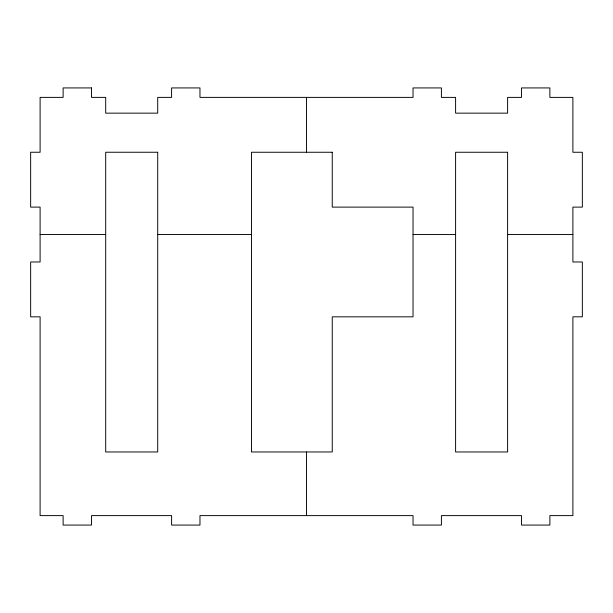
<?xml version="1.0" encoding="UTF-8"?>
<svg xmlns="http://www.w3.org/2000/svg" width="613" height="613" viewBox="0 0 613 613"><rect width="100%" height="100%" fill="white"/><g stroke="black" fill="none" stroke-linecap="round" stroke-linejoin="round"><path stroke-width="0.92" d="M40.106 234.541L105.697 234.541M157.71 234.541L251.476 234.549M413.032 234.549L455.597 234.549M507.61 234.549L572.894 234.549M306.5 97.39L306.5 152.254M306.5 451.965L306.5 515.61M91.506 87.927L63.124 87.927L63.124 97.383L40.106 97.383L40.106 152.246L30.65 152.246L30.65 207.11L40.106 207.11L40.106 261.973L30.65 261.973L30.65 316.837L40.106 316.837L40.106 515.61L63.124 515.61L63.124 525.073L91.506 525.073L91.506 515.61L171.594 515.61L171.594 525.073L199.968 525.073L199.968 515.61L413.032 515.617L413.032 525.073L441.406 525.073L441.406 515.617L521.494 515.617L521.494 525.073L549.876 525.073L549.876 515.617L572.894 515.617L572.894 316.821L582.35 316.821L582.35 261.981L572.894 261.981L572.894 207.117L582.35 207.117L582.35 152.254L572.894 152.254L572.894 97.39L549.876 97.39L549.876 87.927L521.494 87.927L521.494 97.39L507.61 97.39L507.61 113.152L455.597 113.152L455.597 97.39L441.406 97.39L441.406 87.927L413.032 87.927L413.032 97.39L199.968 97.383L199.968 87.927L171.594 87.927L171.594 97.383L157.71 97.383L157.71 113.152L105.697 113.152L105.697 97.383L91.506 97.383L91.506 87.927M157.71 152.254L105.697 152.246L105.697 451.965L157.71 451.965L157.71 152.254M332.254 152.254L251.476 152.254L251.476 451.965L332.254 451.965L332.254 316.829L413.032 316.829L413.032 207.117L332.254 207.117L332.254 152.254M507.61 152.254L455.597 152.254L455.597 451.965L507.61 451.965L507.61 152.254"/></g></svg>
